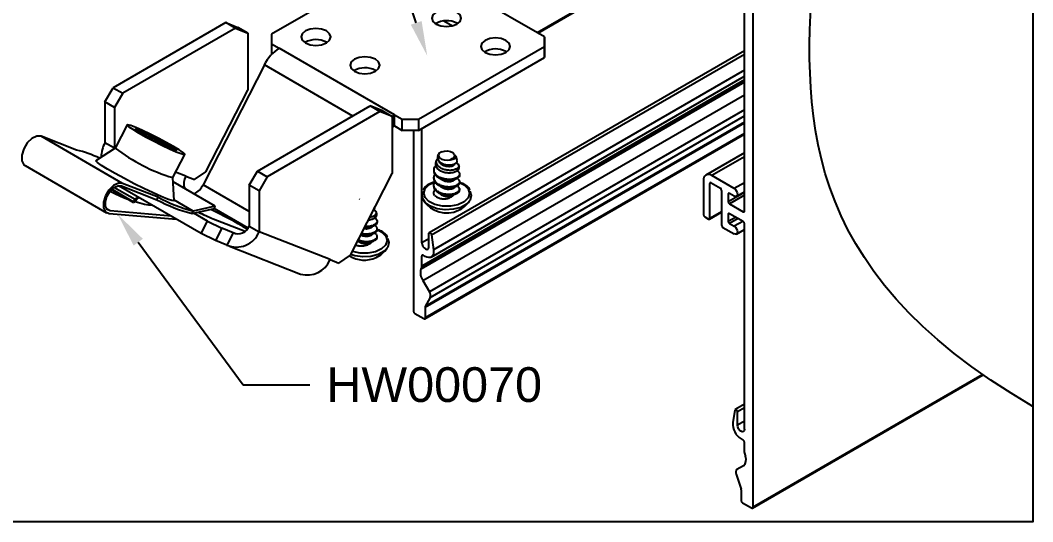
# Model space of a CAD drawing. Extents: x 0 to 10.3, y -9 to 0.
# Drawn here: x 4.84 to 10.32, y -8.94 to -6.23 of the extents above; entities that cross this region are included whole.
import ezdxf
from ezdxf import colors
from ezdxf.entities.mleader import LeaderData, LeaderLine
from ezdxf.math import Vec2, Vec3

# ---------------------------------------------------------------- set-up
doc = ezdxf.new("R2010")
doc.units = 0
doc.header["$LTSCALE"] = 0.5
doc.header["$MEASUREMENT"] = 0
for name, color, linetype in [('Brackets', 181, 'CONTINUOUS'), ('Dimension', 10, 'CONTINUOUS'), ('FAB DWG', 221, 'CONTINUOUS'), ('Hardware', 242, 'CONTINUOUS'), ('Housing', 150, 'CONTINUOUS')]:
    doc.layers.add(name, color=color, linetype=linetype)
doc.layers.add('Text-Unprinted', color=131, linetype='CONTINUOUS', plot=False)
doc.styles.get("Standard").update_dxf_attribs({"font": 'arial.ttf'})

msp = doc.modelspace()

# ---------------------------------------------------------------- linework, layer by layer
at = {"layer": 'Brackets', "transparency": 16777216}
for p, q in [((6.8855, -5.9094), (6.203, -6.3032)), ((7.6808, -6.3175), (6.9738, -5.9094)), ((5.9548, -6.2397), (5.3445, -6.592)), ((6.0076, -6.2702), (5.9548, -6.2397)), ((5.9548, -6.2397), (6.0211, -6.2657)), ((7.2071, -6.2439), (7.2106, -6.246)), ((6.0076, -6.2702), (5.3973, -6.6224)), ((6.0076, -6.2702), (6.074, -6.2962)), ((6.074, -6.2962), (6.0211, -6.2657)), ((6.074, -6.2962), (6.074, -6.6052)), ((6.203, -6.3032), (6.203, -6.3543)), ((6.203, -6.3543), (6.2449, -6.3785)), ((6.203, -6.3543), (6.203, -6.4127)), ((6.5, -6.3459), (6.5035, -6.348)), ((7.6808, -6.3685), (7.6808, -6.3175)), ((7.6808, -6.3175), (7.6809, -6.3785)), ((6.868, -6.7381), (6.2449, -6.3785)), ((6.9984, -6.7624), (7.6808, -6.3685)), ((7.4723, -6.3969), (7.4757, -6.399)), ((7.6808, -6.4295), (7.6808, -6.3685)), ((7.6809, -6.3785), (7.6808, -6.4295)), ((6.1639, -6.469), (5.8318, -7.1176)), ((6.6427, -6.7454), (6.1639, -6.469)), ((6.9984, -6.8234), (7.6808, -6.4295)), ((6.7651, -6.4989), (6.7686, -6.5011)), ((5.3003, -6.6685), (5.3445, -6.592)), ((5.3445, -6.592), (5.3973, -6.6224)), ((5.3973, -6.6224), (5.3531, -6.699)), ((5.8477, -7.0473), (6.074, -6.6052)), ((5.3531, -6.699), (5.3003, -6.6685)), ((5.3003, -6.6685), (5.3003, -6.8897)), ((5.3531, -6.699), (5.3531, -6.9202)), ((6.1264, -7.0433), (6.7367, -6.6911)), ((6.7896, -6.7216), (6.1792, -7.0738)), ((6.7896, -6.7216), (6.7367, -6.6911)), ((6.8031, -6.7171), (6.7367, -6.6911)), ((6.8559, -6.7475), (6.7896, -6.7216)), ((6.8031, -6.7171), (6.8559, -6.7475)), ((6.868, -6.7991), (6.868, -6.7381)), ((6.868, -6.7381), (6.91, -6.7624)), ((6.8559, -6.7475), (6.8559, -7.0566)), ((6.91, -6.8234), (6.91, -6.7624)), ((6.91, -6.7624), (6.9984, -6.7624)), ((6.9984, -6.7624), (6.9984, -6.8234)), ((6.868, -6.7991), (6.91, -6.8234)), ((6.9984, -6.8234), (6.91, -6.8234)), ((5.3531, -6.9202), (5.3003, -6.8897)), ((5.3531, -6.9202), (5.3523, -6.9217)), ((5.3541, -6.9206), (5.3531, -6.9202)), ((5.7382, -7.0711), (5.6832, -7.0495)), ((5.7382, -7.0711), (5.7854, -7.0896)), ((5.7854, -7.0896), (5.8477, -7.0473)), ((6.0822, -7.1198), (6.1264, -7.0433)), ((6.1264, -7.0433), (6.1792, -7.0738)), ((6.6296, -7.4987), (6.8559, -7.0566)), ((5.8217, -7.3805), (5.3746, -7.1224)), ((6.0822, -7.2621), (5.8318, -7.1176)), ((6.135, -7.1503), (6.0822, -7.1198)), ((6.0822, -7.1198), (6.0822, -7.341)), ((6.1792, -7.0738), (6.135, -7.1503)), ((6.135, -7.1503), (6.135, -7.3715)), ((5.8556, -7.3142), (5.7821, -7.2717)), ((6.0755, -7.3521), (5.8928, -7.2466)), ((5.8217, -7.3805), (5.8556, -7.3142)), ((5.8556, -7.3142), (5.9337, -7.3529)), ((5.8874, -7.3017), (6.0595, -7.3691)), ((6.0822, -7.341), (6.135, -7.3715)), ((5.8997, -7.4193), (5.8217, -7.3805)), ((5.9337, -7.3529), (5.8997, -7.4193)), ((5.9951, -7.377), (5.9337, -7.3529)), ((5.9951, -7.377), (5.9612, -7.4433)), ((6.009, -7.3825), (5.9951, -7.377)), ((6.5201, -7.5224), (6.135, -7.3715)), ((5.9612, -7.4433), (5.8997, -7.4193)), ((5.9746, -7.4498), (6.3596, -7.6007)), ((6.5673, -7.5409), (6.6296, -7.4987)), ((6.5201, -7.5224), (6.5673, -7.5409))]:
    msp.add_line(p, q, dxfattribs=at)
at = {"layer": 'Brackets', "transparency": 16777216, "flags": 128}
for points in [[(7.094, -6.2481), (7.1199, -6.2582), (7.1505, -6.2617), (7.1811, -6.2582), (7.2071, -6.2481), (7.2244, -6.2332), (7.2305, -6.2155), (7.2245, -6.1978), (7.2071, -6.1828), (7.1812, -6.1728), (7.1506, -6.1693), (7.1199, -6.1728), (7.094, -6.1828), (7.0766, -6.1978), (7.0705, -6.2155), (7.0766, -6.2332), (7.094, -6.2481)], [(6.3868, -6.3502), (6.4128, -6.3602), (6.4434, -6.3637), (6.474, -6.3602), (6.5, -6.3502), (6.5173, -6.3352), (6.5234, -6.3175), (6.5173, -6.2999), (6.5, -6.2849), (6.474, -6.2749), (6.4434, -6.2714), (6.4128, -6.2749), (6.3869, -6.2849), (6.3695, -6.2999), (6.3634, -6.3175), (6.3695, -6.3352), (6.3868, -6.3502)], [(7.3591, -6.4012), (7.385, -6.4112), (7.4157, -6.4147), (7.4463, -6.4112), (7.4722, -6.4012), (7.4896, -6.3862), (7.4957, -6.3685), (7.4896, -6.3509), (7.4722, -6.3359), (7.4463, -6.3259), (7.4157, -6.3224), (7.3851, -6.3259), (7.3591, -6.3359), (7.3418, -6.3509), (7.3357, -6.3685), (7.3418, -6.3862), (7.3591, -6.4012)], [(6.652, -6.5032), (6.6779, -6.5132), (6.7085, -6.5167), (6.7391, -6.5132), (6.7651, -6.5032), (6.7824, -6.4882), (6.7885, -6.4706), (6.7825, -6.4529), (6.7651, -6.4379), (6.7392, -6.4279), (6.7086, -6.4244), (6.6779, -6.4279), (6.652, -6.4379), (6.6346, -6.4529), (6.6285, -6.4706), (6.6346, -6.4882), (6.652, -6.5032)], [(6.8546, -6.7468), (6.8565, -6.7455), (6.868, -6.7381)]]:
    msp.add_lwpolyline(points, dxfattribs=at)
at = {"layer": 'Brackets', "transparency": 16777216}
for centre, radius, start, end in [((7.1507, -6.3484), 0.1188, 61.6611, 120.4551), ((6.4436, -6.4505), 0.1188, 61.6611, 120.4551), ((6.3629, -6.5658), 0.2214, 122.2027, 154.0529), ((7.4158, -6.5015), 0.1188, 61.6611, 120.4551), ((6.7087, -6.6035), 0.1188, 61.6611, 120.4551), ((6.9108, -6.8722), 0.0847, 120.3687, 130.4453), ((5.4608, -6.9723), 0.1805, 152.7693, 178.6914), ((5.8135, -7.111), 0.0852, 152.0327, 198.024), ((5.7404, -7.0759), 0.1005, 295.2889, 335.5003), ((6.4172, -6.0033), 1.4023, 244.2191, 247.8039), ((5.0349, -9.0411), 1.9768, 58.3844, 64.9003), ((6.0215, -7.3175), 0.0651, 246.088, 338.8013), ((6.0138, -7.3245), 0.13, 246.088, 338.8013), ((6.3968, -7.4733), 0.1327, 253.7429, 338.2747)]:
    msp.add_arc(centre, radius, start, end, dxfattribs=at)
at = {"layer": 'Dimension', "transparency": 16777216}
msp.add_open_spline([(10.3248, -8.3169), (9.0301, -7.5608), (9.1368, -5.9063), (9.2435, -4.2517), (8.1701, -3.5937)], degree=3, knots=[0.069502, 0.069502, 0.069502, 0.069502, 1, 1.908891, 1.908891, 1.908891, 1.908891], dxfattribs=at)
at = {"layer": 'Hardware', "transparency": 16777216}
for p, q in [((5.4212, -6.7932), (5.3567, -6.919)), ((5.3966, -7.1097), (4.9547, -6.8546)), ((5.1476, -6.9302), (4.9547, -6.8546)), ((5.3569, -6.9188), (5.2524, -6.9862)), ((5.6683, -7.0785), (5.7327, -6.9527)), ((7.1036, -6.9637), (7.1072, -6.953)), ((7.1231, -6.9377), (7.1257, -6.9395)), ((7.1943, -6.9584), (7.1943, -6.9642)), ((4.8682, -7.0135), (5.3101, -7.2686)), ((7.0922, -6.998), (7.097, -6.9836)), ((7.1697, -6.9826), (7.1791, -6.9768)), ((7.2008, -6.9637), (7.2071, -6.9836)), ((7.2157, -7.0105), (7.2181, -7.018)), ((7.0827, -7.0428), (7.0828, -7.0377)), ((7.2206, -7.0592), (7.2206, -7.0643)), ((5.3897, -7.123), (5.5826, -7.1986)), ((5.5894, -7.1853), (5.3966, -7.1097)), ((5.6749, -7.2024), (5.6684, -7.0783)), ((5.8975, -7.2327), (5.6696, -7.1012)), ((7.0821, -7.1248), (7.0822, -7.1197)), ((7.0824, -7.0838), (7.0825, -7.0787)), ((7.2203, -7.1002), (7.2203, -7.1053)), ((5.458, -7.2143), (5.336, -7.1438)), ((5.4545, -7.2092), (5.3379, -7.1419)), ((5.4637, -7.1978), (5.3497, -7.132)), ((7.22, -7.1412), (7.22, -7.1463)), ((5.4637, -7.1978), (5.4545, -7.2092)), ((5.458, -7.2143), (5.4545, -7.2092)), ((5.4672, -7.2028), (5.458, -7.2143)), ((5.5826, -7.1986), (5.5894, -7.1853)), ((5.7791, -7.2596), (5.6747, -7.1993)), ((5.8975, -7.2327), (5.7791, -7.2596)), ((5.8944, -7.2462), (5.8975, -7.2327)), ((6.6769, -7.1928), (6.6795, -7.1946)), ((5.3288, -7.259), (5.309, -7.2476)), ((5.3235, -7.2727), (5.6891, -7.304)), ((5.6604, -7.2874), (5.3288, -7.259)), ((5.7723, -7.2729), (5.7791, -7.2596)), ((5.7723, -7.2729), (5.7739, -7.2736)), ((5.7739, -7.2736), (5.8944, -7.2462)), ((6.7695, -7.2656), (6.7719, -7.2731)), ((6.7744, -7.3143), (6.7744, -7.3194)), ((6.7738, -7.3963), (6.7738, -7.4014)), ((6.7741, -7.3553), (6.7741, -7.3604))]:
    msp.add_line(p, q, dxfattribs=at)
at = {"layer": 'Hardware', "transparency": 16777216, "flags": 128}
for points in [[(5.4821, -6.8358), (5.5208, -6.8574), (5.5641, -6.8803), (5.6084, -6.9026), (5.6501, -6.9225), (5.6859, -6.9383), (5.7129, -6.9489), (5.7289, -6.9533), (5.7325, -6.9512), (5.7236, -6.9428), (5.7028, -6.9287), (5.6718, -6.9101), (5.6331, -6.8885), (5.5898, -6.8656), (5.5455, -6.8433), (5.5038, -6.8234), (5.468, -6.8075), (5.441, -6.7969), (5.425, -6.7925), (5.4214, -6.7946), (5.4303, -6.8031), (5.4511, -6.8172), (5.4821, -6.8358)], [(5.4723, -6.8163), (5.4656, -6.8162), (5.472, -6.8229), (5.4907, -6.8353), (5.5195, -6.8522), (5.5551, -6.8716), (5.5932, -6.8911), (5.6295, -6.9084), (5.6596, -6.9216), (5.6799, -6.9291), (5.6882, -6.93), (5.6834, -6.9241), (5.6661, -6.9123), (5.6383, -6.8958), (5.6033, -6.8766), (5.5652, -6.857), (5.5285, -6.8393)], [(4.9547, -6.8546), (4.9314, -6.8537), (4.9051, -6.8666), (4.8802, -6.8911), (4.861, -6.923), (4.8506, -6.957), (4.851, -6.9873), (4.8619, -7.0087), (4.8682, -7.0135)], [(7.1231, -6.9377), (7.1126, -6.9447), (7.1071, -6.9534), (7.1072, -6.9627), (7.1129, -6.9714), (7.1235, -6.9785), (7.1378, -6.983), (7.1538, -6.9844), (7.1697, -6.9826)], [(7.1257, -6.9395), (7.1401, -6.9351), (7.1564, -6.9343), (7.1721, -6.937), (7.1847, -6.943), (7.1925, -6.9513), (7.1941, -6.9606), (7.1894, -6.9696), (7.1791, -6.9768)], [(5.6749, -7.2024), (5.6742, -7.2037), (5.6634, -7.2028), (5.6399, -7.1952), (5.6052, -7.1811), (5.5615, -7.1616), (5.5116, -7.1379), (5.4586, -7.1114), (5.4059, -7.0839), (5.3568, -7.0571), (5.3145, -7.0327), (5.2817, -7.0122), (5.2603, -6.997), (5.2519, -6.988), (5.2524, -6.9862)], [(5.3966, -7.1097), (5.3733, -7.1088), (5.347, -7.1217), (5.3221, -7.1461), (5.3029, -7.1781), (5.2925, -7.2121), (5.2929, -7.2424), (5.3038, -7.2638), (5.3235, -7.2727)], [(5.3288, -7.259), (5.3124, -7.2516), (5.3032, -7.2337), (5.3029, -7.2085), (5.3115, -7.1801), (5.3276, -7.1534), (5.3484, -7.133), (5.3703, -7.1223), (5.3897, -7.123)], [(7.2203, -7.1047), (7.2465, -7.1185), (7.2677, -7.14), (7.2748, -7.1644), (7.267, -7.1885), (7.2451, -7.2097), (7.2119, -7.2252), (7.1714, -7.2332), (7.1283, -7.2328), (7.088, -7.224), (7.0552, -7.2078), (7.034, -7.1863), (7.0269, -7.1619), (7.0347, -7.1377), (7.0565, -7.1166), (7.0886, -7.1015)], [(7.2774, -7.1525), (7.2844, -7.1749), (7.2784, -7.1998), (7.2586, -7.2222), (7.2271, -7.2396), (7.1873, -7.2502), (7.1435, -7.2528), (7.1005, -7.2471), (7.063, -7.2337), (7.035, -7.2141), (7.0195, -7.1905), (7.0183, -7.1653), (7.0231, -7.1529)], [(6.7741, -7.3598), (6.8003, -7.3736), (6.8215, -7.3951), (6.8286, -7.4194), (6.8208, -7.4436), (6.7989, -7.4647), (6.7657, -7.4803), (6.7252, -7.4883), (6.6821, -7.4879), (6.6418, -7.4791), (6.6401, -7.4782)], [(6.8312, -7.4076), (6.8382, -7.43), (6.8322, -7.4549), (6.8124, -7.4773), (6.7809, -7.4947), (6.7411, -7.5053), (6.6973, -7.5079), (6.6543, -7.5022), (6.6319, -7.4942)]]:
    msp.add_lwpolyline(points, dxfattribs=at)
at = {"layer": 'Hardware', "transparency": 16777216}
for centre, radius, start, end in [((5.3365, -7.228), 0.4336, 63.7116, 71.7409), ((5.049, -7.401), 0.481, 62.5283, 78.1759), ((5.9421, -6.1596), 0.9589, 232.3769, 253.4086), ((7.1693, -7.1589), 0.0243, 289.8682, 343.0442), ((5.5356, -7.2516), 0.0898, 129.5532, 143.1981), ((5.5142, -7.2302), 0.0543, 124.3523, 149.7956), ((5.9752, -6.4759), 0.8225, 241.4909, 255.7157), ((5.982, -6.4625), 0.8225, 241.4909, 255.7157), ((7.1512, -7.1188), 0.151, 214.0974, 295.0415), ((7.1512, -7.1188), 0.151, 295.0415, 325.0404), ((6.7231, -7.414), 0.0243, 289.8682, 343.0442), ((6.705, -7.3739), 0.151, 237.947, 295.0415), ((6.705, -7.3739), 0.151, 295.0415, 325.0404)]:
    msp.add_arc(centre, radius, start, end, dxfattribs=at)
for start_param, end_param in [(4.086018, 4.753401), (5.005199, 5.729549)]:
    msp.add_ellipse((5.4305, -7.1591), major_axis=(0.155, -0.0592), ratio=0.214262, start_param=start_param, end_param=end_param, dxfattribs=at)
for points, knots in [([(5.4723, -6.8163), (5.4782, -6.8207), (5.4899, -6.8296), (5.5109, -6.8446), (5.5246, -6.8544), (5.5275, -6.8565)], [0, 0, 0, 0, 0.439376, 0.878728, 1, 1, 1, 1]), ([(5.6344, -6.9106), (5.6235, -6.9034), (5.6002, -6.8881), (5.5579, -6.8627), (5.5174, -6.8402), (5.487, -6.8238), (5.4768, -6.8186), (5.4723, -6.8163)], [0, 0, 0, 0, 0.192418, 0.40979, 0.618539, 0.834019, 1, 1, 1, 1]), ([(5.6736, -6.9304), (5.6736, -6.9304), (5.6738, -6.9288), (5.6637, -6.9203), (5.6433, -6.9055), (5.6131, -6.8867), (5.5785, -6.8664), (5.5491, -6.8501), (5.5332, -6.8418), (5.5285, -6.8393)], [0, 0, 0, 0, 0.001252, 0.181941, 0.36263, 0.543133, 0.731117, 0.919962, 1, 1, 1, 1]), ([(5.6606, -6.922), (5.6545, -6.9173), (5.6399, -6.9061), (5.6036, -6.8831), (5.5633, -6.8586), (5.5391, -6.8452), (5.5285, -6.8393)], [0, 0, 0, 0, 0.205253, 0.485716, 0.773564, 1, 1, 1, 1]), ([(7.1963, -6.958), (7.198, -6.9597), (7.202, -6.9635), (7.2013, -6.9705), (7.1953, -6.9766), (7.1845, -6.9813), (7.1746, -6.9822), (7.1697, -6.9826)], [0, 0, 0, 0, 0.167895, 0.384852, 0.591631, 0.798629, 1, 1, 1, 1]), ([(7.2073, -7.0405), (7.2113, -7.0433), (7.22, -7.0496), (7.2219, -7.0625), (7.2143, -7.0747), (7.1967, -7.0844), (7.1724, -7.0893), (7.145, -7.088), (7.1185, -7.081), (7.0972, -7.0682), (7.084, -7.0515), (7.0819, -7.0337), (7.0856, -7.0204), (7.0921, -7.0151), (7.0926, -7.0146)], [0, 0, 0, 0, 0.074902, 0.164533, 0.257938, 0.348901, 0.439864, 0.533269, 0.622901, 0.715477, 0.808054, 0.897685, 0.99109, 1, 1, 1, 1]), ([(7.0926, -6.9981), (7.0916, -7.0018), (7.0894, -7.0101), (7.0945, -7.0228), (7.1056, -7.0352), (7.1224, -7.0449), (7.1429, -7.0508), (7.1647, -7.053), (7.1856, -7.0509), (7.203, -7.0447), (7.2148, -7.0359), (7.2201, -7.0265), (7.2181, -7.0206), (7.2173, -7.0182)], [0, 0, 0, 0, 0.075556, 0.166872, 0.260312, 0.354616, 0.448781, 0.544661, 0.641747, 0.738755, 0.83708, 0.936947, 1, 1, 1, 1]), ([(7.2028, -6.9977), (7.2053, -6.999), (7.2125, -7.0028), (7.2172, -7.0117), (7.2159, -7.0219), (7.2069, -7.0306), (7.1918, -7.0371), (7.1725, -7.0401), (7.1513, -7.0385), (7.1308, -7.0332), (7.1133, -7.0241), (7.1009, -7.0119), (7.0949, -6.9983), (7.0952, -6.9849), (7.1005, -6.977), (7.1028, -6.9735)], [0, 0, 0, 0, 0.046818, 0.133328, 0.219475, 0.302399, 0.385669, 0.468691, 0.548343, 0.628378, 0.708262, 0.784655, 0.861462, 0.938123, 1, 1, 1, 1]), ([(7.1037, -6.9638), (7.1036, -6.9639), (7.1014, -6.9676), (7.1022, -6.9756), (7.1066, -6.9868), (7.1168, -6.997), (7.1313, -7.0048), (7.1485, -7.0093), (7.1664, -7.0109), (7.1832, -7.0088), (7.1969, -7.0035), (7.2056, -6.9962), (7.2089, -6.9891), (7.207, -6.985), (7.2065, -6.9838)], [0, 0, 0, 0, 0.00279, 0.093548, 0.183858, 0.277627, 0.371754, 0.465529, 0.562252, 0.659744, 0.756975, 0.856644, 0.957498, 1, 1, 1, 1]), ([(7.1934, -7.0052), (7.1936, -7.0057), (7.1945, -7.0086), (7.1898, -7.0133), (7.1795, -7.0183), (7.1646, -7.0203), (7.1481, -7.0184), (7.1318, -7.0132), (7.1193, -7.0044), (7.1123, -6.9962), (7.1118, -6.9915), (7.1117, -6.9908)], [0, 0, 0, 0, 0.029496, 0.166865, 0.300484, 0.434104, 0.571472, 0.703052, 0.839146, 0.975241, 1, 1, 1, 1]), ([(7.1937, -6.9642), (7.1939, -6.9647), (7.1948, -6.9676), (7.1903, -6.9725), (7.1828, -6.9753), (7.1791, -6.9768)], [0, 0, 0, 0, 0.098161, 0.555319, 1, 1, 1, 1]), ([(7.2077, -7.0821), (7.2114, -7.0848), (7.2198, -7.0909), (7.2216, -7.1035), (7.214, -7.1157), (7.1964, -7.1254), (7.1721, -7.1303), (7.1447, -7.129), (7.1182, -7.122), (7.0968, -7.1092), (7.084, -7.0926), (7.0806, -7.0755), (7.0864, -7.0653), (7.0891, -7.0606)], [0, 0, 0, 0, 0.07195, 0.164647, 0.261247, 0.355322, 0.449397, 0.545997, 0.638694, 0.734438, 0.830181, 0.922878, 1, 1, 1, 1]), ([(7.2197, -7.0644), (7.22, -7.0653), (7.2214, -7.0707), (7.2136, -7.0799), (7.1968, -7.0895), (7.1723, -7.0945), (7.145, -7.0931), (7.1184, -7.0861), (7.0973, -7.0733), (7.0843, -7.0579), (7.0838, -7.0473), (7.0836, -7.0428)], [0, 0, 0, 0, 0.027406, 0.154808, 0.278879, 0.40295, 0.530352, 0.652607, 0.778879, 0.905151, 1, 1, 1, 1]), ([(7.0234, -7.1453), (7.0276, -7.1388), (7.037, -7.1245), (7.0598, -7.109), (7.0795, -7.1027), (7.0876, -7.1002)], [0, 0, 0, 0, 0.328652, 0.7244601, 1, 1, 1, 1]), ([(7.195, -7.1656), (7.1874, -7.1676), (7.1721, -7.1716), (7.1443, -7.1699), (7.1179, -7.163), (7.0964, -7.1502), (7.0837, -7.1336), (7.0803, -7.1168), (7.0859, -7.1068), (7.0884, -7.1024)], [0, 0, 0, 0, 0.146914, 0.297772, 0.442535, 0.592055, 0.741575, 0.886338, 1, 1, 1, 1]), ([(7.1949, -7.1708), (7.1874, -7.1727), (7.172, -7.1767), (7.1443, -7.1751), (7.1178, -7.1681), (7.0967, -7.1553), (7.0837, -7.1399), (7.0832, -7.1293), (7.083, -7.1248)], [0, 0, 0, 0, 0.172053, 0.348726, 0.51826, 0.693365, 0.86847, 1, 1, 1, 1]), ([(7.2194, -7.1054), (7.2197, -7.1063), (7.2211, -7.1117), (7.2133, -7.1209), (7.1965, -7.1305), (7.172, -7.1355), (7.1447, -7.1341), (7.1181, -7.1271), (7.097, -7.1143), (7.084, -7.0989), (7.0835, -7.0883), (7.0833, -7.0838)], [0, 0, 0, 0, 0.0274056, 0.1548076, 0.278879, 0.4029503, 0.5303524, 0.652607, 0.778879, 0.905151, 1, 1, 1, 1]), ([(7.1778, -7.1408), (7.1733, -7.1416), (7.1639, -7.1434), (7.147, -7.1414), (7.1313, -7.1361), (7.1209, -7.1302), (7.1181, -7.1259), (7.1177, -7.1253)], [0, 0, 0, 0, 0.2388079, 0.4843166, 0.7194784, 0.9627104, 1, 1, 1, 1]), ([(7.1928, -7.0872), (7.193, -7.0877), (7.1939, -7.0906), (7.1891, -7.0953), (7.1789, -7.1003), (7.164, -7.1023), (7.1474, -7.1004), (7.1316, -7.0951), (7.1212, -7.0892), (7.1184, -7.0849), (7.118, -7.0843)], [0, 0, 0, 0, 0.034297, 0.194026, 0.349396, 0.504765, 0.664494, 0.817491, 0.975739, 1, 1, 1, 1]), ([(7.2074, -7.1231), (7.2111, -7.1258), (7.2195, -7.1319), (7.2212, -7.1445), (7.214, -7.1569), (7.2012, -7.1628), (7.195, -7.1656)], [0, 0, 0, 0, 0.202491, 0.463374, 0.735241, 1, 1, 1, 1]), ([(7.2226, -7.1034), (7.2318, -7.1072), (7.2427, -7.1116), (7.2514, -7.1176), (7.2527, -7.1185)], [0, 0, 0, 0, 0.851871, 1, 1, 1, 1]), ([(7.2527, -7.1185), (7.2574, -7.1219), (7.2678, -7.1296), (7.2733, -7.1395), (7.2763, -7.145)], [0, 0, 0, 0, 0.449813, 1, 1, 1, 1]), ([(7.085, -7.1747), (7.0831, -7.1687), (7.0796, -7.1578), (7.0857, -7.1473), (7.0884, -7.1426)], [0, 0, 0, 0, 0.553528, 1, 1, 1, 1]), ([(7.085, -7.1747), (7.0883, -7.1775), (7.0954, -7.1838), (7.1122, -7.1905), (7.1311, -7.1939), (7.1492, -7.1934), (7.1644, -7.1898), (7.1733, -7.1852), (7.177, -7.1823), (7.1775, -7.1818)], [0, 0, 0, 0, 0.158632, 0.348332, 0.535917, 0.682494, 0.829173, 0.972991, 1, 1, 1, 1]), ([(7.1775, -7.1818), (7.1729, -7.1827), (7.1636, -7.1844), (7.1467, -7.1824), (7.131, -7.1771), (7.1206, -7.1712), (7.1178, -7.1669), (7.1174, -7.1663)], [0, 0, 0, 0, 0.238808, 0.484317, 0.719478, 0.96271, 1, 1, 1, 1]), ([(7.1925, -7.1282), (7.1927, -7.1287), (7.1936, -7.1316), (7.1891, -7.1365), (7.1815, -7.1394), (7.1778, -7.1408)], [0, 0, 0, 0, 0.098161, 0.555319, 1, 1, 1, 1]), ([(7.2191, -7.1464), (7.2193, -7.1473), (7.2208, -7.1527), (7.2134, -7.1621), (7.201, -7.1679), (7.1949, -7.1708)], [0, 0, 0, 0, 0.098271, 0.555107, 1, 1, 1, 1]), ([(6.7278, -7.3069), (6.7316, -7.3066), (6.742, -7.3051), (6.7568, -7.2998), (6.7686, -7.291), (6.7739, -7.2816), (6.7719, -7.2757), (6.7711, -7.2733)], [0.5882355, 0.5882355, 0.5882355, 0.5882355, 0.6417475, 0.7387545, 0.8370804, 0.9369465, 1, 1, 1, 1]), ([(6.7566, -7.2528), (6.7591, -7.2541), (6.7663, -7.2579), (6.771, -7.2668), (6.7697, -7.277), (6.7607, -7.2857), (6.7479, -7.2913), (6.7382, -7.2932), (6.7345, -7.2937)], [0, 0, 0, 0, 0.0468179, 0.1333276, 0.2194755, 0.3023988, 0.3856687, 0.4321209, 0.4321209, 0.4321209, 0.4321209]), ([(6.7541, -7.2555), (6.7559, -7.2541), (6.76, -7.2501), (6.7628, -7.2442), (6.7608, -7.2401), (6.7603, -7.2389)], [0.7987122, 0.7987122, 0.7987122, 0.7987122, 0.8566443, 0.9574978, 1, 1, 1, 1]), ([(6.7615, -7.3372), (6.7652, -7.3399), (6.7736, -7.346), (6.7754, -7.3586), (6.7678, -7.3708), (6.7502, -7.3805), (6.7259, -7.3854), (6.7045, -7.3844), (6.6925, -7.3821), (6.6896, -7.3814)], [0, 0, 0, 0, 0.0719496, 0.1646469, 0.2612471, 0.3553219, 0.4493967, 0.5459969, 0.5768045, 0.5768045, 0.5768045, 0.5768045]), ([(6.7466, -7.3423), (6.7468, -7.3428), (6.7477, -7.3457), (6.7429, -7.3504), (6.7327, -7.3553), (6.7184, -7.3573), (6.7079, -7.3562), (6.703, -7.3553)], [0, 0, 0, 0, 0.0342971, 0.1940262, 0.3493956, 0.5047651, 0.6461617, 0.6461617, 0.6461617, 0.6461617]), ([(6.7735, -7.3195), (6.7738, -7.3204), (6.7752, -7.3258), (6.7674, -7.3349), (6.7506, -7.3446), (6.7285, -7.3491), (6.7131, -7.3488), (6.7066, -7.3482)], [0, 0, 0, 0, 0.0274056, 0.1548076, 0.278879, 0.4029503, 0.4931303, 0.4931303, 0.4931303, 0.4931303]), ([(6.7611, -7.2955), (6.7651, -7.2984), (6.7738, -7.3047), (6.7757, -7.3176), (6.7681, -7.3298), (6.7505, -7.3395), (6.7293, -7.3438), (6.7148, -7.3437), (6.7091, -7.3433)], [0, 0, 0, 0, 0.0749017, 0.1645329, 0.257938, 0.3489012, 0.4398643, 0.4975945, 0.4975945, 0.4975945, 0.4975945]), ([(6.7316, -7.3959), (6.7271, -7.3967), (6.7178, -7.3985), (6.7008, -7.3965), (6.6902, -7.3929), (6.6851, -7.3906), (6.685, -7.3905)], [0, 0, 0, 0, 0.2388079, 0.4843166, 0.7194784, 0.7277656, 0.7277656, 0.7277656, 0.7277656]), ([(6.7732, -7.3605), (6.7735, -7.3614), (6.7749, -7.3668), (6.7671, -7.3759), (6.7503, -7.3856), (6.7258, -7.3905), (6.7037, -7.3894), (6.6909, -7.3869), (6.6873, -7.386)], [0, 0, 0, 0, 0.0274056, 0.1548076, 0.278879, 0.4029503, 0.5303524, 0.581878, 0.581878, 0.581878, 0.581878]), ([(6.7463, -7.3833), (6.7465, -7.3838), (6.7474, -7.3867), (6.7429, -7.3916), (6.7353, -7.3944), (6.7316, -7.3959)], [0, 0, 0, 0, 0.098161, 0.555319, 1, 1, 1, 1]), ([(6.7729, -7.4015), (6.7732, -7.4024), (6.7746, -7.4078), (6.7672, -7.4172), (6.7548, -7.423), (6.7487, -7.4258)], [0, 0, 0, 0, 0.098271, 0.555107, 1, 1, 1, 1]), ([(6.7612, -7.3782), (6.7649, -7.3809), (6.7733, -7.387), (6.775, -7.3996), (6.7678, -7.412), (6.755, -7.4178), (6.7488, -7.4207)], [0, 0, 0, 0, 0.202491, 0.463374, 0.735241, 1, 1, 1, 1]), ([(6.7764, -7.3585), (6.7856, -7.3623), (6.7965, -7.3667), (6.8052, -7.3727), (6.8065, -7.3736)], [0, 0, 0, 0, 0.851871, 1, 1, 1, 1]), ([(6.8065, -7.3736), (6.8112, -7.377), (6.8216, -7.3847), (6.8271, -7.3946), (6.8301, -7.4001)], [0, 0, 0, 0, 0.449813, 1, 1, 1, 1]), ([(6.6584, -7.4424), (6.661, -7.4434), (6.6698, -7.4463), (6.6849, -7.449), (6.703, -7.4485), (6.7182, -7.4449), (6.7271, -7.4403), (6.7308, -7.4373), (6.7313, -7.4369)], [0.2654364, 0.2654364, 0.2654364, 0.2654364, 0.3483317, 0.5359169, 0.6824936, 0.8291731, 0.972991, 1, 1, 1, 1]), ([(6.7487, -7.4258), (6.7412, -7.4278), (6.7258, -7.4318), (6.6981, -7.4301), (6.6793, -7.4252), (6.6705, -7.4214), (6.6694, -7.4209)], [0, 0, 0, 0, 0.1720534, 0.3487256, 0.5182598, 0.5428743, 0.5428743, 0.5428743, 0.5428743]), ([(6.7313, -7.4369), (6.7267, -7.4377), (6.7174, -7.4395), (6.7005, -7.4375), (6.6848, -7.4322), (6.6744, -7.4263), (6.6716, -7.422), (6.6712, -7.4214)], [0, 0, 0, 0, 0.238808, 0.484317, 0.719478, 0.96271, 1, 1, 1, 1]), ([(6.7488, -7.4207), (6.7412, -7.4227), (6.7259, -7.4266), (6.6981, -7.425), (6.6802, -7.4203), (6.672, -7.4169), (6.6716, -7.4167)], [0, 0, 0, 0, 0.1469141, 0.2977721, 0.4425349, 0.4501483, 0.4501483, 0.4501483, 0.4501483])]:
    msp.add_open_spline(points, degree=3, knots=knots, dxfattribs=at)
at = {"layer": 'Housing', "linetype": 'Continuous', "lineweight": 25, "transparency": 16777216}
for p, q in [((8.8095, -5.7757), (8.8095, -8.8622)), ((7.6443, -6.2964), (8.3768, -5.8735)), ((8.2165, -5.9627), (7.6413, -6.2947)), ((8.7636, -7.2594), (8.7636, -6.1476)), ((7.0897, -6.2444), (7.0979, -6.2492)), ((7.1362, -6.2305), (7.1829, -6.2575)), ((8.7636, -6.3918), (7.0567, -7.3772)), ((7.0686, -7.3884), (8.7636, -6.41)), ((8.7636, -6.4968), (7.0799, -7.4688)), ((8.7636, -6.5619), (7.0115, -7.5734)), ((7.0166, -7.5601), (8.7636, -6.5516)), ((8.7636, -6.5493), (7.017, -7.5576)), ((7.0671, -7.5082), (8.7636, -6.5289)), ((7.0222, -7.6353), (8.7636, -6.63)), ((8.7636, -6.7115), (7.0575, -7.6964)), ((7.0347, -7.7796), (8.7636, -6.7815)), ((8.7636, -6.7788), (7.0354, -7.7765)), ((7.0617, -7.7265), (8.7636, -6.744)), ((6.9711, -6.8234), (6.9711, -7.8009)), ((7.017, -7.4323), (7.017, -6.8126)), ((7.0326, -7.8422), (8.7636, -6.8429)), ((8.7636, -6.8396), (7.0347, -7.8376)), ((8.7636, -6.9444), (8.5547, -7.0649)), ((8.7636, -6.9663), (8.5872, -7.0681)), ((8.7083, -7.138), (8.5872, -7.0681)), ((8.5413, -7.0947), (8.5413, -7.2784)), ((8.5837, -7.1069), (8.5766, -7.111)), ((8.5766, -7.2988), (8.5766, -7.111)), ((8.5837, -7.1069), (8.6332, -7.1355)), ((8.7636, -7.1062), (8.7083, -7.138)), ((8.6403, -7.1477), (8.6403, -7.3356)), ((8.6756, -7.2086), (8.7636, -7.1578)), ((8.6827, -7.1641), (8.6756, -7.1682)), ((8.6756, -7.1682), (8.6756, -7.2086)), ((8.7083, -7.1789), (8.6827, -7.1641)), ((8.7636, -7.1742), (8.6827, -7.2209)), ((8.7208, -7.1801), (8.7636, -7.1554)), ((8.6827, -7.2209), (8.7565, -7.2635)), ((8.5484, -7.2907), (8.5696, -7.3029)), ((8.5746, -7.3034), (8.6403, -7.2655)), ((8.5766, -7.2988), (8.6403, -7.2621)), ((8.6827, -7.2739), (8.6756, -7.278)), ((8.6756, -7.278), (8.6756, -7.3151)), ((8.7565, -7.3165), (8.6827, -7.2739)), ((8.7565, -7.2635), (8.7636, -7.2594)), ((8.6756, -7.3151), (8.7149, -7.2925)), ((8.729, -7.3007), (8.6827, -7.3274)), ((8.6827, -7.3274), (8.7083, -7.3422)), ((8.7546, -7.3155), (8.7083, -7.3422)), ((8.7636, -8.4406), (8.7636, -7.3288)), ((7.0546, -7.454), (7.0546, -7.3818)), ((7.0686, -7.3884), (7.0799, -7.4688)), ((8.6473, -7.3478), (8.7083, -7.383)), ((8.7208, -7.3842), (8.7636, -7.3596)), ((7.0546, -7.4106), (7.017, -7.4323)), ((7.017, -7.503), (7.0241, -7.4989)), ((7.017, -7.5576), (7.017, -7.503)), ((7.0346, -7.505), (7.0241, -7.4989)), ((7.0166, -7.5601), (7.0115, -7.5734)), ((7.0222, -7.6353), (7.0575, -7.6964)), ((7.0617, -7.7265), (7.0354, -7.7765)), ((7.0347, -7.7796), (7.0347, -7.8376)), ((6.9781, -7.8131), (7.0276, -7.8417)), ((8.8075, -8.8668), (10.0563, -8.1459)), ((8.8095, -8.8622), (10.0536, -8.144)), ((8.7636, -8.3053), (8.7139, -8.3339)), ((8.7636, -8.325), (8.726, -8.3467)), ((8.712, -8.3371), (8.7007, -8.4045)), ((8.726, -8.4189), (8.726, -8.3467)), ((8.7636, -8.3972), (8.726, -8.4189)), ((8.746, -8.4929), (8.7565, -8.499)), ((8.7636, -8.5658), (8.7636, -8.5112)), ((8.764, -8.5689), (8.7691, -8.5881)), ((8.7584, -8.6376), (8.7231, -8.658)), ((8.7189, -8.6832), (8.7452, -8.7636)), ((8.7459, -8.7674), (8.7459, -8.8255)), ((8.753, -8.8377), (8.8025, -8.8663))]:
    msp.add_line(p, q, dxfattribs=at)
at = {"layer": 'Housing', "linetype": 'Continuous', "lineweight": 25, "transparency": 16777216, "flags": 128}
for points in [[(8.7083, -7.138), (8.7151, -7.1435), (8.7208, -7.1512), (8.7247, -7.1601), (8.726, -7.1687), (8.7247, -7.1757), (8.7208, -7.1801), (8.7151, -7.1812), (8.7083, -7.1789)], [(8.7083, -7.3422), (8.7151, -7.3476), (8.7208, -7.3554), (8.7247, -7.3642), (8.726, -7.3728), (8.7247, -7.3798), (8.7208, -7.3842), (8.7151, -7.3854), (8.7083, -7.383)], [(7.0546, -7.3818), (7.0551, -7.3791), (7.0564, -7.3773), (7.0585, -7.3767), (7.061, -7.3774), (7.0636, -7.3792), (7.066, -7.3819), (7.0677, -7.3851), (7.0686, -7.3884)], [(7.017, -7.4323), (7.0185, -7.4414), (7.0225, -7.4508), (7.0286, -7.459), (7.0358, -7.4648), (7.043, -7.4673), (7.0491, -7.4661), (7.0532, -7.4615), (7.0546, -7.454)], [(7.0799, -7.4688), (7.0806, -7.4807), (7.079, -7.4913), (7.0754, -7.4999), (7.0698, -7.5063), (7.0626, -7.5102), (7.0541, -7.5112), (7.0446, -7.5095), (7.0346, -7.505)], [(8.726, -8.3467), (8.7255, -8.3434), (8.7242, -8.3401), (8.7221, -8.3371), (8.7196, -8.3348), (8.717, -8.3336), (8.7146, -8.3336), (8.7129, -8.3348), (8.712, -8.3371)], [(8.7636, -8.4406), (8.7621, -8.448), (8.7581, -8.4527), (8.752, -8.4539), (8.7448, -8.4514), (8.7376, -8.4456), (8.7315, -8.4374), (8.7274, -8.428), (8.726, -8.4189)]]:
    msp.add_lwpolyline(points, dxfattribs=at)
at = {"layer": 'Housing', "linetype": 'Continuous', "lineweight": 25, "transparency": 16777216}
for centre, radius, start, end in [((7.0896, -6.2621), 0.0154, 50.9276, 57.3945), ((8.5693, -7.0901), 0.0284, 50.7967, 189.214), ((8.5809, -7.1103), 0.00437, 50.7967, 189.214), ((8.6249, -7.1484), 0.0154, 2.6055, 57.3945), ((8.6799, -7.1675), 0.00437, 50.7967, 189.214), ((8.691, -7.2079), 0.0154, 182.6055, 237.3945), ((8.5566, -7.2777), 0.0154, 182.6055, 237.3945), ((8.6799, -7.2773), 0.00437, 50.7967, 189.214), ((8.7593, -7.2601), 0.00437, 230.7967, 9.214), ((8.5723, -7.2995), 0.00437, 230.7967, 9.214), ((8.6556, -7.3349), 0.0154, 182.6055, 237.3945), ((8.691, -7.3144), 0.0154, 182.6055, 237.3945), ((8.7482, -7.3295), 0.0154, 2.6055, 57.3945), ((7.0213, -7.5023), 0.00437, 50.7967, 189.214), ((7.0099, -7.5577), 0.00711, 340.0302, 0.9571), ((7.0866, -7.5923), 0.0774, 165.8864, 213.7246), ((7.0297, -7.7156), 0.0338, 341.2244, 34.7514), ((7.0413, -7.7794), 0.0066, 154.0641, 181.5682), ((6.9864, -7.8002), 0.0154, 182.6055, 237.3945), ((7.0304, -7.8383), 0.00437, 230.7967, 9.214), ((8.7969, -8.411), 0.0965, 176.1145, 238.1019), ((8.7482, -8.5119), 0.0154, 2.6055, 57.3945), ((8.7298, -8.6055), 0.043, 311.7023, 23.9301), ((8.7755, -8.5657), 0.0119, 180.5722, 195.4036), ((8.7376, -8.6734), 0.0211, 133.2543, 207.733), ((8.7334, -8.7676), 0.0125, 0.8303, 18.7806), ((8.7613, -8.8248), 0.0154, 182.6055, 237.3945), ((8.8052, -8.8629), 0.00437, 230.7967, 9.214)]:
    msp.add_arc(centre, radius, start, end, dxfattribs=at)
at = {"layer": 'Text-Unprinted', "transparency": 16777216}
msp.add_lwpolyline([(0, 0), (10.3248, 0), (10.3248, -8.9406), (0, -8.9406)], close=True, dxfattribs=at)

# ---------------------------------------------------------------- leaders
at = {"layer": 'FAB DWG', "transparency": 16777216}
ml = msp.add_multileader_mtext('Standard', dxfattribs=at)
ml.set_content('BK01090 (x1)\\PHW00289 (x2)', color=256)
ml.set_leader_properties()
ml.build(insert=Vec2(0, 0))
ml.multileader.update_dxf_attribs({"text_right_attachment_type": 2, "dogleg_length": 0.36, "arrow_head_size": 0.188})
ctx = ml.context
ctx.base_point, ctx.char_height, ctx.arrow_head_size, ctx.landing_gap_size, ctx.plane_origin = Vec3(4.5111, -5.269), 0.188, 0.188, 0.09, Vec3(3.8795, -5.2619)
ctx.right_attachment, ctx.text_align_type = 2, 2
notes = []
notes.append((ctx, [(1, (1, 1, 0), (6.7137, -5.4289), (-1, 0), 0.36, [(0, [(7.046, -6.4194)], 0, [])])]))
ctx.mtext.insert, ctx.mtext.width, ctx.mtext.alignment, ctx.mtext.flow_direction = Vec3(6.2637, -5.1474), 2.308827, 3, 5
ml = msp.add_multileader_mtext('Standard', dxfattribs=at)
ml.set_content('HW00070', color=256)
ml.set_leader_properties()
ml.build(insert=Vec2(0, 0))
ml.multileader.update_dxf_attribs({"text_right_attachment_type": 2, "dogleg_length": 0.36, "arrow_head_size": 0.188})
ctx = ml.context
ctx.base_point, ctx.char_height, ctx.arrow_head_size, ctx.landing_gap_size, ctx.plane_origin = Vec3(6.4098, -8.2001), 0.188, 0.188, 0.09, Vec3(8.7871, -9.2206)
ctx.right_attachment = 2
notes.append((ctx, [(1, (1, 1, 0), (6.0498, -8.2001), (1, 0), 0.36, [(0, [(5.3696, -7.2767)], 0, [])])]))
ctx.mtext.insert, ctx.mtext.flow_direction = Vec3(6.4998, -8.1045), 5
for ctx, leaders in notes:
    for number, flags, end, landing, length, lines in leaders:
        leader = LeaderData()
        leader.index, (leader.has_last_leader_line, leader.has_dogleg_vector, leader.attachment_direction) = number, flags
        leader.last_leader_point, leader.dogleg_vector, leader.dogleg_length = Vec3(end), Vec3(landing), length
        for number, points, colour, breaks in lines:
            line = LeaderLine()
            line.index, line.vertices, line.color, line.breaks = number, Vec3.list(points), colors.encode_raw_color(colour), breaks
            leader.lines.append(line)
        ctx.leaders.append(leader)

doc.saveas('drawing.dxf')
